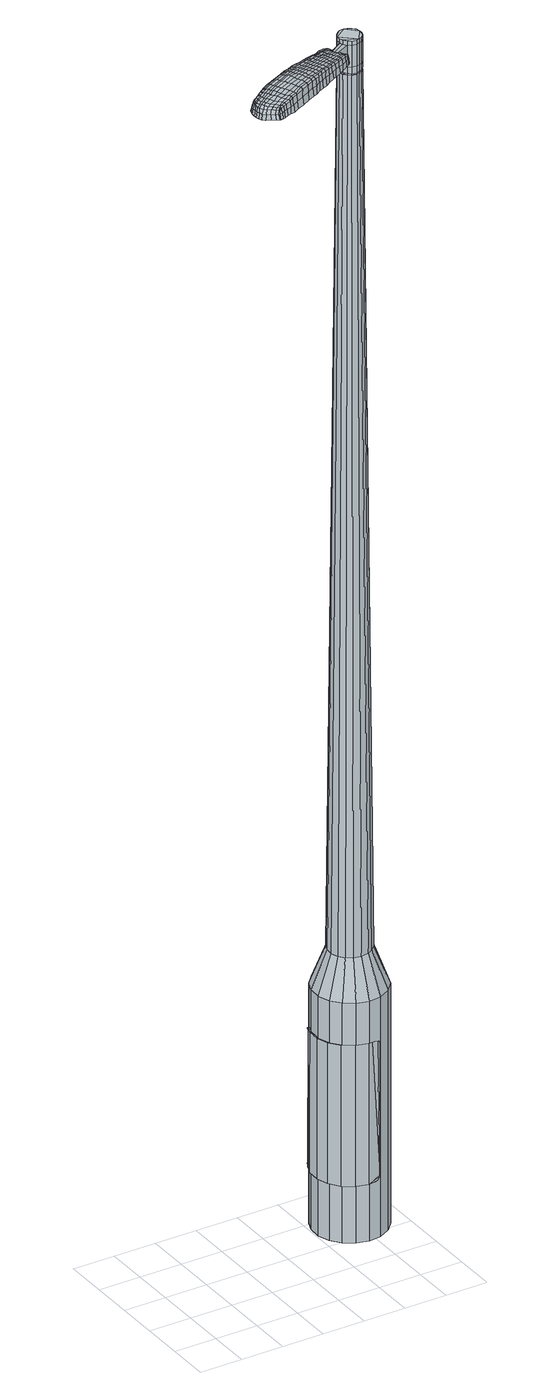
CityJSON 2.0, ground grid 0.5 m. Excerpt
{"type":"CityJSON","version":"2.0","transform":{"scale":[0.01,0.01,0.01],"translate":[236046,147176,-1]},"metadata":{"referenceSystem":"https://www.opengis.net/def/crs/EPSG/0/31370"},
"CityObjects":{
"object1":{"type":"GenericCityObject","attributes":{"cluster":454,"mean_distance_to_centroid":0.21,"new_centroid_x":236048.45,"new_centroid_y":147177.32,"mean_distance_to_camera":8.1,"H1":12.96,"H2":12.34,"Z_final":112.26,"cluster2":-1,"proj_x":236045.16,"proj_y":147170.99,"id_line":53699,"bearing_l":297.47,"distance":7.14,"orientation":"right","G_obj":207.47},"geometry":[{"type":"MultiSurface","lod":"2","boundaries":[[[0,1,2,3]],[[1,4,5,2]],[[4,6,7,5]],[[6,8,9,7]],[[8,10,11,9]],[[10,12,13,11]],[[12,14,15,13]],[[14,16,17,15]],[[16,18,19,17]],[[18,20,21,19]],[[20,22,23,21]],[[22,24,25,23]],[[24,26,27,25]],[[26,28,29,27]],[[28,30,31,29]],[[30,32,33,31]],[[32,34,35,33]],[[34,0,3,35]],[[36,37,38,39]],[[38,40,41,42]],[[41,43,42]],[[42,44,45,46]],[[45,47,46]],[[46,48,49,50]],[[49,51,50]],[[42,46,50,38]],[[50,52,39,38]],[[53,36,39]],[[2,5,7,35]],[[7,9,11,15]],[[11,13,15]],[[15,17,19,23]],[[19,21,23]],[[23,25,27,31]],[[27,29,31]],[[15,23,31,7]],[[31,33,35,7]],[[3,2,35]],[[1,0,54,55]],[[0,34,56,54]],[[34,32,57,56]],[[32,30,58,57]],[[30,28,59,58]],[[28,26,60,59]],[[26,24,61,60]],[[24,22,62,61]],[[22,20,63,62]],[[20,18,64,63]],[[18,16,65,64]],[[16,14,66,65]],[[14,12,67,66]],[[12,10,68,67]],[[10,8,69,68]],[[8,6,70,69]],[[6,4,71,70]],[[4,1,55,71]],[[55,54,72,73]],[[54,56,74,72]],[[56,57,75,74]],[[57,58,76,75]],[[58,59,77,76]],[[59,60,78,77]],[[60,61,79,78]],[[61,62,80,79]],[[62,63,81,80]],[[63,64,82,81]],[[64,65,83,82]],[[65,66,84,83]],[[66,67,85,84]],[[67,68,86,85]],[[68,69,87,86]],[[69,70,88,87]],[[70,71,89,88]],[[71,55,73,89]],[[90,91,92,73]],[[74,93,91,90]],[[94,95,93,74]],[[96,97,95,94]],[[77,98,97,96]],[[99,100,98,77]],[[101,102,100,99]],[[80,103,102,101]],[[81,104,103,80]],[[82,105,104,81]],[[106,107,105,82]],[[84,108,107,106]],[[85,109,108,84]],[[110,111,109,85]],[[87,112,111,110]],[[88,113,112,87]],[[114,115,113,88]],[[73,92,115,114]],[[116,117,118,119]],[[120,116,119,121]],[[122,120,121,123]],[[124,122,123,125]],[[126,124,125,127]],[[128,126,127,129]],[[130,128,129,131]],[[132,130,131,133]],[[134,132,133,135]],[[136,134,135,137]],[[138,136,137,139]],[[140,138,139,141]],[[142,140,141,143]],[[144,142,143,145]],[[146,144,145,147]],[[148,146,147,149]],[[72,90,73]],[[72,74,90]],[[75,94,74]],[[75,76,96,94]],[[76,77,96]],[[78,99,77]],[[78,79,101,99]],[[79,80,101]],[[83,106,82]],[[83,84,106]],[[86,110,85]],[[86,87,110]],[[89,114,88]],[[89,73,114]],[[150,92,91]],[[151,115,92]],[[151,113,115]],[[152,111,112]],[[152,109,111]],[[153,107,108]],[[153,105,107]],[[154,102,103]],[[154,155,100,102]],[[155,98,100]],[[156,97,98]],[[156,157,95,97]],[[157,93,95]],[[150,91,93]],[[39,52,148,158]],[[92,150,159,149]],[[53,39,158,117]],[[150,93,118,159]],[[36,53,117,116]],[[93,157,119,118]],[[37,36,116,120]],[[157,156,121,119]],[[38,37,120,122]],[[156,98,123,121]],[[40,38,122,124]],[[98,155,125,123]],[[41,40,124,126]],[[155,154,127,125]],[[43,41,126,128]],[[154,103,129,127]],[[42,43,128,130]],[[103,104,131,129]],[[44,42,130,132]],[[104,105,133,131]],[[45,44,132,134]],[[105,153,135,133]],[[47,45,134,136]],[[153,108,137,135]],[[46,47,136,138]],[[108,109,139,137]],[[48,46,138,140]],[[109,152,141,139]],[[49,48,140,142]],[[152,112,143,141]],[[51,49,142,144]],[[112,113,145,143]],[[50,51,144,146]],[[113,151,147,145]],[[52,50,146,148]],[[151,92,149,147]],[[148,149,160,161]],[[149,159,162,160]],[[159,118,163,162]],[[118,117,164,163]],[[117,158,165,164]],[[158,148,161,165]],[[166,167,168,169]],[[170,166,169,171]],[[166,170,172,173]],[[167,166,173,174]],[[175,176,177,178]],[[179,175,178,180]],[[175,179,181,182]],[[176,175,182,183]],[[184,185,186,187]],[[188,184,187,189]],[[184,188,190,191]],[[185,184,191,192]],[[193,194,195,196]],[[197,193,196,198]],[[193,197,199,200]],[[194,193,200,201]],[[202,203,204,205]],[[206,202,205,207]],[[202,206,208,209]],[[203,202,209,210]],[[211,212,213,214]],[[215,211,214,216]],[[211,215,217,218]],[[212,211,218,219]],[[220,221,222,223]],[[212,220,223,213]],[[220,212,219,224]],[[221,220,224,225]],[[226,227,228,229]],[[221,226,229,222]],[[226,221,225,230]],[[227,226,230,231]],[[232,170,171,233]],[[227,232,233,228]],[[232,227,231,234]],[[170,232,234,172]],[[235,236,237,238]],[[239,235,238,240]],[[235,239,241,242]],[[236,235,242,243]],[[244,245,246,247]],[[236,244,247,237]],[[244,236,243,248]],[[245,244,248,249]],[[250,251,252,253]],[[245,250,253,246]],[[250,245,249,254]],[[251,250,254,255]],[[256,257,258,259]],[[251,256,259,252]],[[256,251,255,260]],[[257,256,260,261]],[[262,167,174,263]],[[257,262,263,258]],[[262,257,261,264]],[[167,262,264,168]],[[265,266,267,268]],[[269,265,268,270]],[[265,269,271,272]],[[266,265,272,273]],[[274,275,276,277]],[[266,274,277,267]],[[274,266,273,278]],[[275,274,278,279]],[[280,281,282,283]],[[275,280,283,276]],[[280,275,279,284]],[[281,280,284,285]],[[286,179,180,287]],[[281,286,287,282]],[[286,281,285,288]],[[179,286,288,181]],[[289,290,291,292]],[[293,289,292,294]],[[289,293,295,296]],[[290,289,296,297]],[[298,299,300,301]],[[290,298,301,291]],[[298,290,297,302]],[[299,298,302,303]],[[304,305,306,307]],[[299,304,307,300]],[[304,299,303,308]],[[305,304,308,309]],[[310,311,312,313]],[[305,310,313,306]],[[310,305,309,314]],[[311,310,314,315]],[[316,176,183,317]],[[311,316,317,312]],[[316,311,315,318]],[[176,316,318,177]],[[319,205,204,320]],[[321,319,320,322]],[[319,321,323,324]],[[205,319,324,207]],[[325,321,322,326]],[[327,325,326,328]],[[325,327,329,330]],[[321,325,330,323]],[[331,327,328,332]],[[333,331,332,334]],[[331,333,335,336]],[[327,331,336,329]],[[337,333,334,338]],[[339,337,338,340]],[[337,339,341,342]],[[333,337,342,335]],[[343,339,340,344]],[[194,343,344,195]],[[343,194,201,345]],[[339,343,345,341]],[[346,347,192,191]],[[348,346,191,190]],[[346,348,349,350]],[[347,346,350,351]],[[352,353,351,350]],[[354,352,350,349]],[[352,354,355,356]],[[353,352,356,357]],[[358,359,357,356]],[[360,358,356,355]],[[358,360,361,362]],[[359,358,362,363]],[[364,365,363,362]],[[366,364,362,361]],[[364,366,199,197]],[[365,364,197,198]],[[367,368,369,370]],[[269,367,370,271]],[[367,269,270,371]],[[368,367,371,372]],[[373,188,189,374]],[[368,373,374,369]],[[373,368,372,375]],[[188,373,375,190]],[[376,377,378,379]],[[215,376,379,217]],[[376,215,216,380]],[[377,376,380,381]],[[382,383,384,385]],[[377,382,385,378]],[[382,377,381,386]],[[383,382,386,387]],[[388,185,192,389]],[[383,388,389,384]],[[388,383,387,390]],[[185,388,390,186]],[[391,392,393,394]],[[173,391,394,174]],[[391,173,172,395]],[[392,391,395,396]],[[397,398,399,400]],[[392,397,400,393]],[[397,392,396,401]],[[398,397,401,402]],[[403,196,195,404]],[[398,403,404,399]],[[403,398,402,405]],[[196,403,405,198]],[[406,407,408,409]],[[178,406,409,180]],[[406,178,177,410]],[[407,406,410,411]],[[412,200,199,413]],[[407,412,413,408]],[[412,407,411,414]],[[200,412,414,201]],[[415,416,417,418]],[[293,415,418,295]],[[415,293,294,419]],[[416,415,419,420]],[[421,206,207,422]],[[416,421,422,417]],[[421,416,420,423]],[[206,421,423,208]],[[424,425,426,427]],[[239,424,427,241]],[[424,239,240,428]],[[425,424,428,429]],[[430,431,432,433]],[[425,430,433,426]],[[430,425,429,434]],[[431,430,434,435]],[[436,203,210,437]],[[431,436,437,432]],[[436,431,435,438]],[[203,436,438,204]],[[439,440,429,428]],[[238,439,428,240]],[[439,238,237,441]],[[440,439,441,442]],[[443,444,435,434]],[[440,443,434,429]],[[443,440,442,445]],[[444,443,445,446]],[[447,320,204,438]],[[444,447,438,435]],[[447,444,446,448]],[[320,447,448,322]],[[449,450,451,452]],[[296,449,452,297]],[[449,296,295,418]],[[450,449,418,417]],[[453,324,323,454]],[[450,453,454,451]],[[453,450,417,422]],[[324,453,422,207]],[[455,456,442,441]],[[247,455,441,237]],[[455,247,246,457]],[[456,455,457,458]],[[459,460,446,445]],[[456,459,445,442]],[[459,456,458,461]],[[460,459,461,462]],[[463,326,322,448]],[[460,463,448,446]],[[463,460,462,464]],[[326,463,464,328]],[[465,466,467,468]],[[302,465,468,303]],[[465,302,297,452]],[[466,465,452,451]],[[469,330,329,470]],[[466,469,470,467]],[[469,466,451,454]],[[330,469,454,323]],[[471,472,458,457]],[[253,471,457,246]],[[471,253,252,473]],[[472,471,473,474]],[[475,476,462,461]],[[472,475,461,458]],[[475,472,474,477]],[[476,475,477,478]],[[479,332,328,464]],[[476,479,464,462]],[[479,476,478,480]],[[332,479,480,334]],[[481,482,483,484]],[[308,481,484,309]],[[481,308,303,468]],[[482,481,468,467]],[[485,336,335,486]],[[482,485,486,483]],[[485,482,467,470]],[[336,485,470,329]],[[487,488,474,473]],[[259,487,473,252]],[[487,259,258,489]],[[488,487,489,490]],[[491,492,478,477]],[[488,491,477,474]],[[491,488,490,493]],[[492,491,493,494]],[[495,338,334,480]],[[492,495,480,478]],[[495,492,494,496]],[[338,495,496,340]],[[497,498,499,500]],[[314,497,500,315]],[[497,314,309,484]],[[498,497,484,483]],[[501,342,341,502]],[[498,501,502,499]],[[501,498,483,486]],[[342,501,486,335]],[[503,504,490,489]],[[263,503,489,258]],[[503,263,174,394]],[[504,503,394,393]],[[505,506,494,493]],[[504,505,493,490]],[[505,504,393,400]],[[506,505,400,399]],[[507,344,340,496]],[[506,507,496,494]],[[507,506,399,404]],[[344,507,404,195]],[[508,509,411,410]],[[318,508,410,177]],[[508,318,315,500]],[[509,508,500,499]],[[510,345,201,414]],[[509,510,414,411]],[[510,509,499,502]],[[345,510,502,341]],[[511,512,372,371]],[[268,511,371,270]],[[511,268,267,513]],[[512,511,513,514]],[[515,348,190,375]],[[512,515,375,372]],[[515,512,514,516]],[[348,515,516,349]],[[517,518,519,520]],[[218,517,520,219]],[[517,218,217,379]],[[518,517,379,378]],[[521,522,523,524]],[[518,521,524,519]],[[521,518,378,385]],[[522,521,385,384]],[[525,347,351,526]],[[522,525,526,523]],[[525,522,384,389]],[[347,525,389,192]],[[527,528,514,513]],[[277,527,513,267]],[[527,277,276,529]],[[528,527,529,530]],[[531,354,349,516]],[[528,531,516,514]],[[531,528,530,532]],[[354,531,532,355]],[[533,534,535,536]],[[224,533,536,225]],[[533,224,219,520]],[[534,533,520,519]],[[537,538,539,540]],[[534,537,540,535]],[[537,534,519,524]],[[538,537,524,523]],[[541,353,357,542]],[[538,541,542,539]],[[541,538,523,526]],[[353,541,526,351]],[[543,544,530,529]],[[283,543,529,276]],[[543,283,282,545]],[[544,543,545,546]],[[547,360,355,532]],[[544,547,532,530]],[[547,544,546,548]],[[360,547,548,361]],[[549,550,551,552]],[[230,549,552,231]],[[549,230,225,536]],[[550,549,536,535]],[[553,554,555,556]],[[550,553,556,551]],[[553,550,535,540]],[[554,553,540,539]],[[557,359,363,558]],[[554,557,558,555]],[[557,554,539,542]],[[359,557,542,357]],[[559,560,546,545]],[[287,559,545,282]],[[559,287,180,409]],[[560,559,409,408]],[[561,366,361,548]],[[560,561,548,546]],[[561,560,408,413]],[[366,561,413,199]],[[562,563,396,395]],[[234,562,395,172]],[[562,234,231,552]],[[563,562,552,551]],[[564,565,402,401]],[[563,564,401,396]],[[564,563,551,556]],[[565,564,556,555]],[[566,365,198,405]],[[565,566,405,402]],[[566,565,555,558]],[[365,566,558,363]],[[567,568,569,570]],[[570,569,571,572]],[[573,571,569,574]],[[574,569,568,575]],[[576,577,578,579]],[[579,578,580,581]],[[582,580,578,583]],[[583,578,577,584]],[[585,586,587,588]],[[588,587,589,590]],[[591,589,587,592]],[[592,587,586,593]],[[594,595,596,597]],[[597,596,598,599]],[[600,598,596,601]],[[601,596,595,602]],[[603,604,605,606]],[[606,605,607,608]],[[609,607,605,610]],[[610,605,604,611]],[[612,613,614,615]],[[615,614,616,617]],[[618,616,614,619]],[[619,614,613,620]],[[621,622,623,624]],[[624,623,613,612]],[[620,613,623,625]],[[625,623,622,626]],[[627,628,629,630]],[[630,629,622,621]],[[626,622,629,631]],[[631,629,628,632]],[[572,571,633,634]],[[634,633,628,627]],[[632,628,633,635]],[[635,633,571,573]],[[636,637,638,639]],[[639,638,640,641]],[[642,640,638,643]],[[643,638,637,644]],[[645,646,647,648]],[[648,647,637,636]],[[644,637,647,649]],[[649,647,646,650]],[[651,652,653,654]],[[654,653,646,645]],[[650,646,653,655]],[[655,653,652,656]],[[657,658,659,660]],[[660,659,652,651]],[[656,652,659,661]],[[661,659,658,662]],[[575,568,663,664]],[[664,663,658,657]],[[662,658,663,665]],[[665,663,568,567]],[[666,667,668,669]],[[669,668,670,671]],[[672,670,668,673]],[[673,668,667,674]],[[675,676,677,678]],[[678,677,667,666]],[[674,667,677,679]],[[679,677,676,680]],[[681,682,683,684]],[[684,683,676,675]],[[680,676,683,685]],[[685,683,682,686]],[[581,580,687,688]],[[688,687,682,681]],[[686,682,687,689]],[[689,687,580,582]],[[690,691,692,693]],[[693,692,694,695]],[[696,694,692,697]],[[697,692,691,698]],[[699,700,701,702]],[[702,701,691,690]],[[698,691,701,703]],[[703,701,700,704]],[[705,706,707,708]],[[708,707,700,699]],[[704,700,707,709]],[[709,707,706,710]],[[711,712,713,714]],[[714,713,706,705]],[[710,706,713,715]],[[715,713,712,716]],[[584,577,717,718]],[[718,717,712,711]],[[716,712,717,719]],[[719,717,577,576]],[[603,606,720,721]],[[721,720,722,723]],[[724,722,720,725]],[[725,720,606,608]],[[723,722,726,727]],[[727,726,728,729]],[[730,728,726,731]],[[731,726,722,724]],[[729,728,732,733]],[[733,732,734,735]],[[736,734,732,737]],[[737,732,728,730]],[[735,734,738,739]],[[739,738,740,741]],[[742,740,738,743]],[[743,738,734,736]],[[741,740,744,745]],[[745,744,595,594]],[[602,595,744,746]],[[746,744,740,742]],[[593,747,748,592]],[[592,748,749,591]],[[750,749,748,751]],[[751,748,747,752]],[[752,753,754,751]],[[751,754,755,750]],[[756,755,754,757]],[[757,754,753,758]],[[758,759,760,757]],[[757,760,761,756]],[[762,761,760,763]],[[763,760,759,764]],[[764,765,766,763]],[[763,766,767,762]],[[600,767,766,598]],[[598,766,765,599]],[[768,769,770,771]],[[771,770,670,672]],[[671,670,770,772]],[[772,770,769,773]],[[590,589,774,775]],[[775,774,769,768]],[[773,769,774,776]],[[776,774,589,591]],[[777,778,779,780]],[[780,779,616,618]],[[617,616,779,781]],[[781,779,778,782]],[[783,784,785,786]],[[786,785,778,777]],[[782,778,785,787]],[[787,785,784,788]],[[593,586,789,790]],[[790,789,784,783]],[[788,784,789,791]],[[791,789,586,585]],[[792,793,794,795]],[[795,794,574,575]],[[573,574,794,796]],[[796,794,793,797]],[[798,799,800,801]],[[801,800,793,792]],[[797,793,800,802]],[[802,800,799,803]],[[594,597,804,805]],[[805,804,799,798]],[[803,799,804,806]],[[806,804,597,599]],[[807,808,809,810]],[[810,809,579,581]],[[576,579,809,811]],[[811,809,808,812]],[[600,601,813,814]],[[814,813,808,807]],[[812,808,813,815]],[[815,813,601,602]],[[816,817,818,819]],[[819,818,694,696]],[[694,818,695]],[[695,818,817,820]],[[608,607,821,822]],[[822,821,817,816]],[[820,817,821,823]],[[823,821,607,609]],[[824,640,825]],[[825,640,642]],[[641,640,826]],[[826,640,827]],[[828,829,830,831]],[[831,830,640,824]],[[827,640,830,832]],[[832,830,829,833]],[[611,604,834,835]],[[835,834,829,828]],[[833,829,834,836]],[[836,834,604,603]],[[827,837,826]],[[826,837,639,641]],[[636,639,837,838]],[[838,837,839]],[[833,840,841,832]],[[832,841,837,827]],[[839,837,841,842]],[[842,841,840,843]],[[603,721,844,836]],[[836,844,840,833]],[[843,840,844,845]],[[845,844,721,723]],[[846,847,848,849]],[[849,848,697,698]],[[696,697,848,819]],[[819,848,847,816]],[[724,725,850,851]],[[851,850,847,846]],[[816,847,850,822]],[[822,850,725,608]],[[839,852,853,838]],[[838,853,648,636]],[[645,648,853,854]],[[854,853,852,855]],[[843,856,857,842]],[[842,857,852,839]],[[855,852,857,858]],[[858,857,856,859]],[[723,727,860,845]],[[845,860,856,843]],[[859,856,860,861]],[[861,860,727,729]],[[862,863,864,865]],[[865,864,703,704]],[[698,703,864,849]],[[849,864,863,846]],[[730,731,866,867]],[[867,866,863,862]],[[846,863,866,851]],[[851,866,731,724]],[[855,868,869,854]],[[854,869,654,645]],[[651,654,869,870]],[[870,869,868,871]],[[859,872,873,858]],[[858,873,868,855]],[[871,868,873,874]],[[874,873,872,875]],[[729,733,876,861]],[[861,876,872,859]],[[875,872,876,877]],[[877,876,733,735]],[[878,879,880,881]],[[881,880,709,710]],[[704,709,880,865]],[[865,880,879,862]],[[736,737,882,883]],[[883,882,879,878]],[[862,879,882,867]],[[867,882,737,730]],[[871,884,885,870]],[[870,885,660,651]],[[657,660,885,886]],[[886,885,884,887]],[[875,888,889,874]],[[874,889,884,871]],[[887,884,889,890]],[[890,889,888,891]],[[735,739,892,877]],[[877,892,888,875]],[[891,888,892,893]],[[893,892,739,741]],[[894,895,896,897]],[[897,896,715,716]],[[710,715,896,881]],[[881,896,895,878]],[[742,743,898,899]],[[899,898,895,894]],[[878,895,898,883]],[[883,898,743,736]],[[887,900,901,886]],[[886,901,664,657]],[[575,664,901,795]],[[795,901,900,792]],[[891,902,903,890]],[[890,903,900,887]],[[792,900,903,801]],[[801,903,902,798]],[[741,745,904,893]],[[893,904,902,891]],[[798,902,904,805]],[[805,904,745,594]],[[812,905,906,811]],[[811,906,719,576]],[[716,719,906,897]],[[897,906,905,894]],[[602,746,907,815]],[[815,907,905,812]],[[894,905,907,899]],[[899,907,746,742]],[[773,908,909,772]],[[772,909,669,671]],[[666,669,909,910]],[[910,909,908,911]],[[591,749,912,776]],[[776,912,908,773]],[[911,908,912,913]],[[913,912,749,750]],[[914,915,916,917]],[[917,916,619,620]],[[618,619,916,780]],[[780,916,915,777]],[[918,919,920,921]],[[921,920,915,914]],[[777,915,920,786]],[[786,920,919,783]],[[752,747,922,923]],[[923,922,919,918]],[[783,919,922,790]],[[790,922,747,593]],[[911,924,925,910]],[[910,925,678,666]],[[675,678,925,926]],[[926,925,924,927]],[[750,755,928,913]],[[913,928,924,911]],[[927,924,928,929]],[[929,928,755,756]],[[930,931,932,933]],[[933,932,625,626]],[[620,625,932,917]],[[917,932,931,914]],[[934,935,936,937]],[[937,936,931,930]],[[914,931,936,921]],[[921,936,935,918]],[[758,753,938,939]],[[939,938,935,934]],[[918,935,938,923]],[[923,938,753,752]],[[927,940,941,926]],[[926,941,684,675]],[[681,684,941,942]],[[942,941,940,943]],[[756,761,944,929]],[[929,944,940,927]],[[943,940,944,945]],[[945,944,761,762]],[[946,947,948,949]],[[949,948,631,632]],[[626,631,948,933]],[[933,948,947,930]],[[950,951,952,953]],[[953,952,947,946]],[[930,947,952,937]],[[937,952,951,934]],[[764,759,954,955]],[[955,954,951,950]],[[934,951,954,939]],[[939,954,759,758]],[[943,956,957,942]],[[942,957,688,681]],[[581,688,957,810]],[[810,957,956,807]],[[762,767,958,945]],[[945,958,956,943]],[[807,956,958,814]],[[814,958,767,600]],[[797,959,960,796]],[[796,960,635,573]],[[632,635,960,949]],[[949,960,959,946]],[[803,961,962,802]],[[802,962,959,797]],[[946,959,962,953]],[[953,962,961,950]],[[599,765,963,806]],[[806,963,961,803]],[[950,961,963,955]],[[955,963,765,764]],[[567,570,169,168]],[[570,572,171,169]],[[582,583,182,181]],[[583,584,183,182]],[[585,588,187,186]],[[588,590,189,187]],[[609,610,209,208]],[[610,611,210,209]],[[612,615,214,213]],[[615,617,216,214]],[[621,624,223,222]],[[624,612,213,223]],[[627,630,229,228]],[[630,621,222,229]],[[572,634,233,171]],[[634,627,228,233]],[[642,643,242,241]],[[643,644,243,242]],[[644,649,248,243]],[[649,650,249,248]],[[650,655,254,249]],[[655,656,255,254]],[[656,661,260,255]],[[661,662,261,260]],[[662,665,264,261]],[[665,567,168,264]],[[672,673,272,271]],[[673,674,273,272]],[[674,679,278,273]],[[679,680,279,278]],[[680,685,284,279]],[[685,686,285,284]],[[686,689,288,285]],[[689,582,181,288]],[[690,693,292,291]],[[693,695,294,292]],[[699,702,301,300]],[[702,690,291,301]],[[705,708,307,306]],[[708,699,300,307]],[[711,714,313,312]],[[714,705,306,313]],[[584,718,317,183]],[[718,711,312,317]],[[768,771,370,369]],[[771,672,271,370]],[[590,775,374,189]],[[775,768,369,374]],[[617,781,380,216]],[[781,782,381,380]],[[782,787,386,381]],[[787,788,387,386]],[[788,791,390,387]],[[791,585,186,390]],[[695,419,294]],[[695,820,420,419]],[[820,823,423,420]],[[823,609,208,423]],[[824,825,427,426]],[[825,642,241,427]],[[828,831,433,432]],[[831,824,426,433]],[[611,835,437,210]],[[835,828,432,437]],[[964,965,966,967]],[[968,969,967,966]],[[970,971,972,973]],[[974,975,976,977]],[[965,978,979,966]],[[980,968,966,979]],[[981,970,973,982]],[[983,984,975,974]],[[978,985,986,979]],[[986,987,980,979]],[[988,981,982,989]],[[990,984,983,991]],[[985,992,993,986]],[[993,994,987,986]],[[995,988,989,996]],[[997,990,991,998]],[[999,1000,1001,1002]],[[1003,1004,1000,999]],[[1003,1005,1006,1004]],[[1005,1007,1008,1006]],[[1009,1010,1011,1012]],[[1013,1014,1010,1009]],[[1015,1016,1014,1013]],[[1017,1018,1016,1015]],[[1012,1001,1000,1009]],[[1009,1000,1004,1013]],[[1004,1006,1015,1013]],[[1006,1008,1017,1015]],[[973,972,969,968]],[[982,973,968,980]],[[987,989,982,980]],[[994,996,989,987]],[[974,977,971,970]],[[983,974,970,981]],[[991,983,981,988]],[[998,991,988,995]],[[975,999,1002,976]],[[984,1003,999,975]],[[1005,1003,984,990]],[[1007,1005,990,997]],[[1019,1020,1021,1022]],[[1021,1023,1024,1025]],[[1021,1025,1026,1027]],[[1021,1027,1022]],[[1028,1019,1022,1029]],[[1030,1029,1022,1031]],[[1032,1031,1022]],[[1033,1021,1020,1034]],[[1035,1033,1034,1036]],[[1037,1035,1036,1038]],[[1039,1037,1038,1040]],[[1041,1039,1040,1042]],[[1042,1043,1044,1045]],[[1042,1045,1046,1047]],[[1042,1047,1048,1049]],[[1048,1050,1051,1052]],[[1048,1052,1053,1054]],[[1048,1054,1049]],[[1042,1049,1041]],[[1055,1056,1020,1019]],[[1057,1058,1023,1021]],[[1059,1060,1032,1022]],[[1056,1061,1034,1020]],[[1062,1057,1021,1033]],[[1061,1063,1036,1034]],[[1064,1062,1033,1035]],[[1063,1065,1038,1036]],[[1066,1064,1035,1037]],[[1065,1067,1040,1038]],[[1068,1066,1037,1039]],[[1067,1069,1042,1040]],[[1070,1068,1039,1041]],[[1069,1071,1043,1042]],[[1072,1073,1050,1048]],[[1074,1070,1041,1049]],[[1044,1043,1071,1075]],[[1045,1044,1075,1076]],[[1046,1045,1076,1077]],[[1047,1046,1077,1078]],[[1048,1047,1078,1072]],[[1079,1055,1019,1028]],[[1080,1079,1028,1029]],[[1081,1080,1029,1030]],[[1082,1081,1030,1031]],[[1060,1082,1031,1032]],[[1024,1023,1058,1083]],[[1051,1050,1073,1084]],[[1025,1024,1083,1085]],[[1026,1025,1085,1086]],[[1027,1026,1086,1087]],[[1022,1027,1087,1059]],[[1052,1051,1084,1088]],[[1053,1052,1088,1089]],[[1054,1053,1089,1090]],[[1049,1054,1090,1074]]]}]}
},
"vertices":[
[207,110,384],[202,124,384],[202,124,96],[207,110,96],[203,139,384],[203,139,96],[208,152,384],[208,152,96],[218,163,384],[218,163,96],[231,170,384],[231,170,96],[246,172,384],[246,172,96],[260,169,384],[260,169,96],[273,161,384],[273,161,96],[282,149,384],[282,149,96],[286,135,384],[286,135,96],[285,121,384],[285,121,96],[280,107,384],[280,107,96],[270,96,384],[270,96,96],[257,89,384],[257,89,96],[242,87,384],[242,87,96],[228,91,384],[228,91,96],[216,99,384],[216,99,96],[239,117,1524],[244,116,1524],[248,117,1524],[232,124,1524],[252,119,1524],[255,122,1524],[257,131,1524],[257,127,1524],[256,136,1524],[253,140,1524],[245,143,1524],[249,142,1524],[240,143,1524],[236,140,1524],[231,133,1524],[233,137,1524],[231,128,1524],[235,120,1524],[222,118,429],[219,126,429],[227,111,429],[234,106,429],[243,105,429],[252,106,429],[259,110,429],[265,116,429],[269,124,429],[269,133,429],[266,141,429],[261,148,429],[254,153,429],[245,155,429],[237,154,429],[229,150,429],[223,143,429],[220,135,429],[232,124,1483],[231,128,1483],[235,120,1483],[239,117,1483],[244,116,1483],[248,117,1483],[252,119,1483],[255,122,1483],[257,127,1483],[257,131,1483],[256,136,1483],[253,140,1483],[249,142,1483],[245,143,1483],[240,143,1483],[236,140,1483],[233,137,1483],[231,133,1483],[233,124,1483],[233,124,1485],[231,128,1485],[235,120,1485],[239,118,1483],[239,118,1485],[244,117,1483],[244,117,1485],[248,117,1485],[252,120,1483],[252,120,1485],[255,123,1483],[255,123,1485],[257,127,1485],[257,131,1485],[256,136,1485],[253,139,1483],[253,139,1485],[249,142,1485],[245,143,1485],[240,142,1483],[240,142,1485],[236,140,1485],[233,137,1485],[232,133,1483],[232,133,1485],[239,117,1519],[235,120,1519],[235,120,1493],[239,117,1493],[244,116,1519],[244,116,1493],[248,117,1519],[248,117,1493],[252,119,1519],[252,119,1493],[255,122,1519],[255,122,1493],[257,127,1519],[257,127,1493],[257,131,1519],[257,131,1493],[256,136,1519],[256,136,1493],[253,140,1519],[253,140,1493],[249,142,1519],[249,142,1493],[245,143,1519],[245,143,1493],[240,143,1519],[240,143,1493],[236,140,1519],[236,140,1493],[233,137,1519],[233,137,1493],[231,133,1519],[231,133,1493],[231,128,1519],[231,128,1493],[232,124,1485],[231,133,1485],[240,143,1485],[253,140,1485],[255,122,1485],[252,119,1485],[244,116,1485],[239,117,1485],[232,124,1519],[232,124,1493],[214,118,1513],[214,118,1518],[216,115,1513],[217,112,1513],[217,112,1518],[216,115,1518],[141,98,1519],[147,101,1518],[145,102,1509],[139,99,1510],[133,94,1519],[131,95,1510],[135,93,1526],[142,97,1525],[149,100,1525],[158,64,1519],[165,67,1518],[165,69,1525],[159,66,1525],[151,60,1519],[151,61,1526],[150,58,1510],[158,62,1510],[164,65,1509],[85,45,1519],[84,49,1519],[83,48,1513],[84,45,1513],[88,42,1519],[87,42,1513],[89,43,1524],[87,46,1524],[85,50,1524],[151,80,1530],[157,83,1529],[156,86,1529],[149,83,1530],[143,75,1531],[141,79,1531],[145,72,1530],[153,76,1530],[159,80,1529],[222,117,1512],[221,120,1512],[220,119,1517],[221,117,1517],[224,114,1512],[223,114,1517],[223,114,1506],[222,117,1506],[220,119,1506],[89,70,1519],[92,71,1519],[90,72,1512],[88,70,1512],[87,68,1518],[86,69,1512],[88,67,1522],[90,69,1523],[93,70,1524],[96,74,1519],[100,77,1519],[99,78,1512],[94,75,1512],[97,73,1524],[102,76,1525],[106,80,1519],[112,84,1519],[111,85,1511],[104,81,1511],[107,79,1526],[114,83,1526],[123,89,1519],[121,90,1510],[124,88,1526],[208,128,1513],[201,125,1513],[203,125,1518],[209,128,1517],[214,130,1512],[213,129,1516],[212,131,1506],[207,129,1507],[200,126,1507],[194,122,1514],[188,119,1515],[189,118,1520],[196,121,1519],[193,123,1507],[186,120,1507],[181,116,1515],[174,113,1516],[175,112,1522],[182,115,1521],[179,117,1508],[172,114,1508],[167,110,1517],[160,107,1517],[162,106,1524],[169,109,1523],[165,111,1508],[159,108,1509],[154,104,1518],[155,103,1524],[152,105,1509],[105,37,1519],[108,39,1519],[108,40,1524],[104,39,1523],[102,37,1518],[102,38,1522],[102,35,1512],[105,36,1512],[108,37,1512],[112,40,1519],[118,43,1519],[118,44,1525],[112,42,1524],[112,39,1512],[117,41,1512],[123,45,1519],[130,49,1519],[130,50,1526],[123,47,1526],[123,43,1511],[130,47,1511],[140,54,1519],[141,56,1526],[140,52,1510],[222,101,1513],[216,97,1513],[215,96,1507],[222,100,1507],[227,105,1512],[226,103,1506],[226,105,1516],[222,103,1517],[216,99,1518],[209,94,1514],[203,90,1515],[202,88,1507],[209,92,1507],[209,95,1519],[203,91,1520],[196,86,1515],[190,82,1516],[189,80,1508],[196,84,1508],[196,88,1521],[190,84,1522],[183,78,1517],[177,75,1517],[177,73,1509],[183,76,1508],[184,80,1523],[177,76,1524],[171,71,1518],[170,69,1509],[171,73,1524],[217,114,1519],[215,116,1519],[210,111,1520],[209,113,1520],[211,108,1520],[218,112,1519],[203,107,1522],[202,110,1522],[197,104,1523],[196,106,1523],[198,101,1523],[205,105,1521],[190,100,1524],[189,103,1524],[184,97,1525],[182,99,1525],[185,94,1525],[192,97,1524],[177,93,1526],[176,96,1526],[171,90,1527],[169,93,1527],[172,87,1527],[179,90,1526],[164,87,1528],[163,89,1528],[166,83,1528],[89,48,1527],[88,51,1527],[92,45,1526],[96,47,1527],[93,50,1528],[92,53,1528],[99,53,1529],[97,56,1529],[102,49,1528],[108,53,1530],[106,56,1530],[104,59,1530],[112,59,1531],[110,63,1531],[114,56,1530],[122,60,1531],[120,64,1531],[118,67,1531],[131,69,1531],[130,73,1531],[133,66,1531],[100,37,1518],[97,38,1519],[97,36,1513],[100,35,1513],[101,38,1523],[98,39,1523],[92,40,1519],[92,39,1513],[94,41,1524],[86,66,1518],[84,64,1518],[86,64,1523],[87,66,1523],[84,67,1513],[83,64,1513],[83,60,1519],[83,56,1519],[84,57,1524],[85,60,1523],[82,60,1513],[82,56,1513],[83,52,1519],[84,53,1524],[82,52,1513],[143,96,1528],[144,94,1528],[151,97,1528],[150,99,1527],[136,92,1528],[136,90,1529],[145,92,1529],[147,89,1530],[153,92,1529],[152,95,1528],[137,88,1529],[138,85,1530],[148,86,1530],[155,89,1529],[140,82,1531],[158,67,1528],[157,69,1529],[149,65,1529],[150,63,1528],[164,71,1527],[163,73,1528],[155,73,1529],[147,68,1530],[161,76,1528],[228,106,1512],[227,108,1512],[226,108,1517],[227,106,1517],[228,105,1506],[227,107,1506],[226,111,1512],[224,111,1517],[225,110,1506],[216,130,1512],[217,129,1512],[215,129,1506],[215,131,1506],[215,129,1517],[216,128,1517],[218,127,1512],[219,124,1512],[218,124,1506],[217,127,1506],[217,126,1517],[218,123,1517],[220,122,1512],[219,122,1506],[219,121,1517],[210,127,1519],[211,125,1519],[203,124,1520],[204,122,1520],[212,123,1519],[213,121,1519],[205,120,1520],[206,118,1520],[214,119,1519],[208,115,1520],[222,104,1519],[221,106,1519],[214,102,1520],[215,100,1520],[219,108,1519],[213,105,1520],[197,120,1521],[197,119,1521],[190,117,1522],[191,116,1522],[198,117,1521],[200,114,1521],[192,114,1522],[193,111,1523],[201,112,1522],[194,109,1523],[209,96,1521],[208,98,1521],[201,95,1522],[202,93,1522],[206,101,1521],[200,98,1522],[183,114,1523],[184,113,1523],[176,111,1524],[177,109,1524],[185,110,1523],[186,108,1524],[178,107,1525],[180,105,1525],[188,105,1524],[181,102,1525],[196,89,1523],[195,91,1523],[189,87,1524],[190,85,1524],[193,94,1524],[187,90,1525],[170,108,1525],[170,106,1525],[163,105,1526],[164,103,1526],[172,104,1526],[173,101,1526],[165,101,1527],[166,98,1527],[174,99,1526],[168,95,1527],[183,82,1525],[182,84,1525],[176,80,1526],[177,78,1526],[180,87,1526],[174,83,1527],[156,102,1527],[157,100,1527],[158,98,1527],[160,95,1528],[161,92,1528],[171,74,1527],[169,76,1527],[168,80,1528],[103,39,1525],[100,40,1525],[106,41,1526],[104,41,1526],[96,42,1526],[100,44,1527],[89,67,1525],[88,65,1525],[91,67,1526],[92,69,1525],[87,62,1525],[86,58,1526],[90,60,1527],[91,64,1526],[87,54,1526],[91,57,1527],[111,43,1526],[109,44,1527],[117,45,1527],[114,46,1528],[105,46,1528],[111,49,1529],[97,72,1526],[96,70,1527],[101,73,1528],[102,75,1527],[96,67,1527],[96,63,1528],[102,66,1529],[101,70,1528],[96,59,1528],[103,63,1530],[122,48,1528],[120,49,1529],[130,51,1528],[128,53,1529],[117,52,1529],[125,56,1530],[107,78,1528],[107,76,1528],[115,80,1529],[114,82,1528],[107,73,1529],[108,70,1530],[116,74,1530],[115,77,1530],[109,66,1530],[117,70,1531],[140,57,1529],[138,59,1529],[136,62,1530],[125,87,1528],[125,85,1529],[126,82,1530],[127,79,1530],[128,76,1531],[146,100,1509],[148,99,1518],[142,96,1518],[140,97,1509],[134,93,1519],[132,93,1510],[135,92,1525],[143,95,1525],[150,98,1525],[164,71,1525],[164,69,1518],[157,65,1518],[158,67,1525],[150,61,1519],[150,63,1525],[149,59,1510],[157,64,1509],[163,67,1509],[85,49,1513],[86,50,1519],[87,47,1519],[86,46,1513],[90,44,1519],[89,43,1513],[91,45,1524],[88,47,1524],[87,50,1524],[156,86,1528],[157,83,1528],[151,80,1529],[149,82,1529],[143,75,1529],[141,78,1529],[144,72,1529],[152,77,1529],[159,80,1528],[218,118,1516],[219,118,1512],[220,116,1512],[220,116,1516],[222,113,1512],[221,113,1516],[221,113,1506],[220,116,1506],[218,118,1506],[91,71,1512],[93,70,1519],[90,68,1518],[89,69,1512],[89,67,1518],[87,67,1512],[90,66,1522],[91,67,1523],[94,69,1523],[100,76,1512],[102,75,1519],[97,72,1519],[95,73,1512],[98,72,1524],[103,75,1525],[112,83,1511],[113,82,1519],[107,78,1519],[105,79,1511],[108,78,1525],[115,81,1526],[124,87,1519],[122,88,1510],[125,86,1526],[203,123,1518],[202,123,1513],[209,126,1513],[210,126,1517],[214,128,1512],[213,127,1515],[212,129,1506],[208,127,1506],[201,124,1507],[190,117,1520],[188,117,1514],[195,120,1514],[196,120,1519],[194,121,1507],[187,118,1507],[176,110,1522],[175,111,1516],[181,114,1515],[183,113,1521],[180,115,1508],[173,112,1508],[163,104,1523],[161,105,1517],[168,108,1516],[169,107,1522],[166,109,1508],[159,106,1508],[155,102,1517],[156,101,1524],[153,103,1509],[107,42,1523],[107,41,1519],[104,39,1518],[104,41,1523],[102,39,1518],[102,40,1522],[102,37,1512],[104,38,1512],[107,39,1512],[117,46,1525],[117,44,1519],[112,42,1519],[112,44,1524],[111,41,1512],[117,43,1512],[129,52,1526],[129,50,1519],[122,47,1519],[122,48,1525],[122,45,1511],[129,49,1511],[140,56,1519],[140,57,1526],[139,54,1510],[214,98,1507],[215,99,1513],[221,103,1513],[221,102,1506],[225,106,1512],[225,105,1506],[224,106,1515],[221,104,1517],[215,100,1518],[201,90,1507],[202,91,1514],[208,95,1514],[208,94,1507],[208,97,1519],[202,93,1520],[188,82,1508],[189,84,1516],[195,88,1515],[195,86,1508],[195,89,1521],[189,85,1522],[176,74,1508],[176,76,1517],[182,80,1516],[182,78,1508],[183,82,1522],[176,78,1523],[170,73,1517],[169,71,1509],[170,74,1524],[216,114,1518],[215,116,1518],[209,110,1519],[208,113,1519],[211,108,1519],[217,111,1518],[203,107,1520],[202,109,1520],[196,104,1521],[195,106,1521],[198,101,1521],[204,104,1520],[190,100,1523],[188,103,1523],[183,97,1524],[182,99,1524],[185,94,1524],[191,97,1523],[177,93,1525],[175,96,1525],[170,90,1526],[169,92,1526],[172,87,1526],[178,90,1525],[163,86,1527],[162,89,1527],[165,83,1527],[89,51,1526],[90,48,1526],[93,46,1525],[96,47,1526],[94,50,1526],[92,53,1526],[98,56,1528],[100,53,1528],[102,50,1527],[108,53,1528],[106,56,1529],[104,59,1529],[111,63,1530],[112,60,1530],[114,56,1529],[122,61,1530],[120,64,1530],[119,67,1530],[130,73,1530],[131,70,1530],[133,66,1530],[98,38,1513],[98,40,1518],[100,39,1518],[100,37,1512],[101,40,1523],[99,41,1523],[94,41,1519],[93,41,1513],[95,42,1523],[88,63,1523],[86,63,1518],[88,65,1518],[89,65,1523],[86,66,1512],[85,63,1512],[86,57,1523],[85,56,1519],[85,60,1519],[87,60,1523],[84,60,1513],[84,56,1513],[85,53,1519],[86,53,1524],[84,53,1513],[151,96,1527],[144,93,1527],[144,95,1527],[150,98,1526],[136,91,1527],[136,90,1528],[153,91,1528],[146,88,1528],[145,91,1528],[152,94,1527],[137,87,1528],[138,84,1529],[148,85,1529],[154,89,1528],[140,81,1529],[149,65,1528],[156,69,1527],[157,68,1527],[150,64,1527],[163,72,1526],[163,73,1527],[154,73,1528],[147,69,1528],[161,76,1527],[224,107,1516],[225,107,1512],[226,106,1512],[225,106,1516],[225,106,1506],[223,110,1512],[223,110,1516],[223,109,1506],[213,128,1506],[213,129,1506],[214,128,1516],[214,127,1516],[216,123,1506],[217,123,1512],[216,126,1512],[215,126,1506],[215,125,1516],[216,123,1516],[218,121,1512],[217,121,1506],[217,120,1516],[210,125,1518],[203,122,1519],[204,122,1519],[212,120,1518],[211,123,1518],[205,120,1519],[206,117,1519],[213,118,1518],[207,115,1519],[214,102,1519],[220,105,1518],[221,104,1518],[214,101,1519],[219,108,1518],[212,105,1519],[197,118,1520],[197,119,1520],[190,116,1521],[190,115,1521],[199,114,1520],[198,116,1520],[191,113,1521],[193,111,1521],[200,112,1520],[194,108,1521],[201,94,1521],[207,98,1520],[208,97,1520],[201,93,1521],[206,101,1520],[199,98,1521],[184,112,1522],[183,113,1522],[176,110,1523],[177,109,1523],[186,107,1522],[185,110,1522],[178,107,1523],[179,104,1524],[187,105,1523],[181,102,1524],[188,87,1523],[194,91,1522],[195,90,1522],[189,86,1523],[193,94,1522],[186,90,1523],[170,106,1524],[170,107,1524],[163,104,1525],[164,103,1525],[173,101,1525],[171,104,1524],[165,100,1525],[166,98,1526],[174,98,1525],[167,95,1526],[175,80,1525],[182,84,1524],[182,82,1524],[176,79,1525],[180,87,1524],[173,83,1525],[157,100,1526],[157,101,1526],[159,94,1527],[158,97,1526],[161,92,1527],[169,76,1526],[170,75,1526],[167,80,1526],[101,41,1524],[103,41,1524],[106,42,1525],[104,43,1525],[97,43,1525],[100,45,1525],[92,66,1525],[90,64,1524],[91,66,1524],[93,68,1525],[91,60,1526],[88,58,1525],[89,61,1524],[92,63,1525],[88,55,1525],[91,56,1526],[109,45,1526],[111,44,1526],[116,47,1526],[115,47,1527],[105,47,1526],[111,50,1527],[102,72,1527],[97,69,1526],[98,71,1526],[103,74,1526],[102,66,1528],[96,63,1527],[96,66,1526],[102,69,1527],[97,59,1527],[103,63,1528],[120,50,1527],[122,49,1527],[129,53,1527],[128,54,1528],[117,53,1528],[125,57,1529],[115,79,1528],[108,75,1527],[108,77,1527],[115,80,1527],[116,73,1529],[108,69,1529],[108,72,1528],[115,76,1528],[109,66,1529],[117,70,1530],[138,59,1528],[139,58,1528],[136,63,1529],[126,84,1528],[125,86,1528],[127,79,1529],[126,82,1529],[128,76,1530],[213,129,1508],[216,123,1508],[187,109,1509],[183,116,1509],[167,100,1510],[163,107,1510],[132,82,1512],[127,90,1512],[143,99,1511],[148,90,1511],[116,74,1513],[104,67,1514],[100,75,1514],[111,82,1513],[219,117,1508],[190,102,1509],[171,92,1510],[136,74,1512],[152,82,1511],[120,66,1513],[108,59,1514],[222,111,1508],[194,95,1509],[175,84,1510],[140,66,1512],[156,74,1511],[112,51,1514],[124,57,1513],[225,105,1508],[197,88,1509],[179,77,1510],[145,57,1512],[161,66,1511],[116,44,1514],[129,49,1513],[92,61,1514],[89,57,1514],[85,63,1514],[88,68,1514],[96,53,1514],[92,51,1514],[100,46,1514],[95,45,1514],[104,38,1514],[98,38,1514],[86,53,1515],[84,48,1515],[84,49,1515],[84,56,1515],[88,49,1515],[85,47,1515],[90,45,1515],[85,46,1515],[92,41,1515],[86,45,1515],[245,87,334],[241,86,334],[241,86,165],[255,88,171],[245,87,165],[249,87,165],[252,87,166],[254,88,167],[255,88,169],[249,87,334],[252,87,333],[254,88,332],[255,88,331],[255,88,328],[227,90,165],[227,90,334],[214,98,165],[214,98,334],[205,110,165],[205,110,334],[201,124,165],[201,124,334],[201,139,165],[201,139,334],[203,143,334],[204,146,334],[205,149,333],[206,151,332],[206,152,331],[207,152,328],[203,143,165],[207,152,171],[206,152,169],[206,151,167],[205,149,166],[204,146,165],[245,89,334],[241,89,334],[241,89,165],[245,89,165],[255,91,171],[255,91,328],[228,92,334],[228,92,165],[216,100,334],[216,100,165],[208,111,334],[208,111,165],[204,124,334],[204,124,165],[204,138,334],[204,138,165],[205,142,334],[209,151,328],[209,151,171],[205,142,165],[207,145,334],[208,148,333],[209,150,332],[209,151,331],[249,90,334],[251,90,333],[253,90,332],[255,91,331],[249,90,165],[209,151,169],[251,90,166],[253,90,167],[255,91,169],[209,150,167],[208,148,166],[207,145,165]
]}
